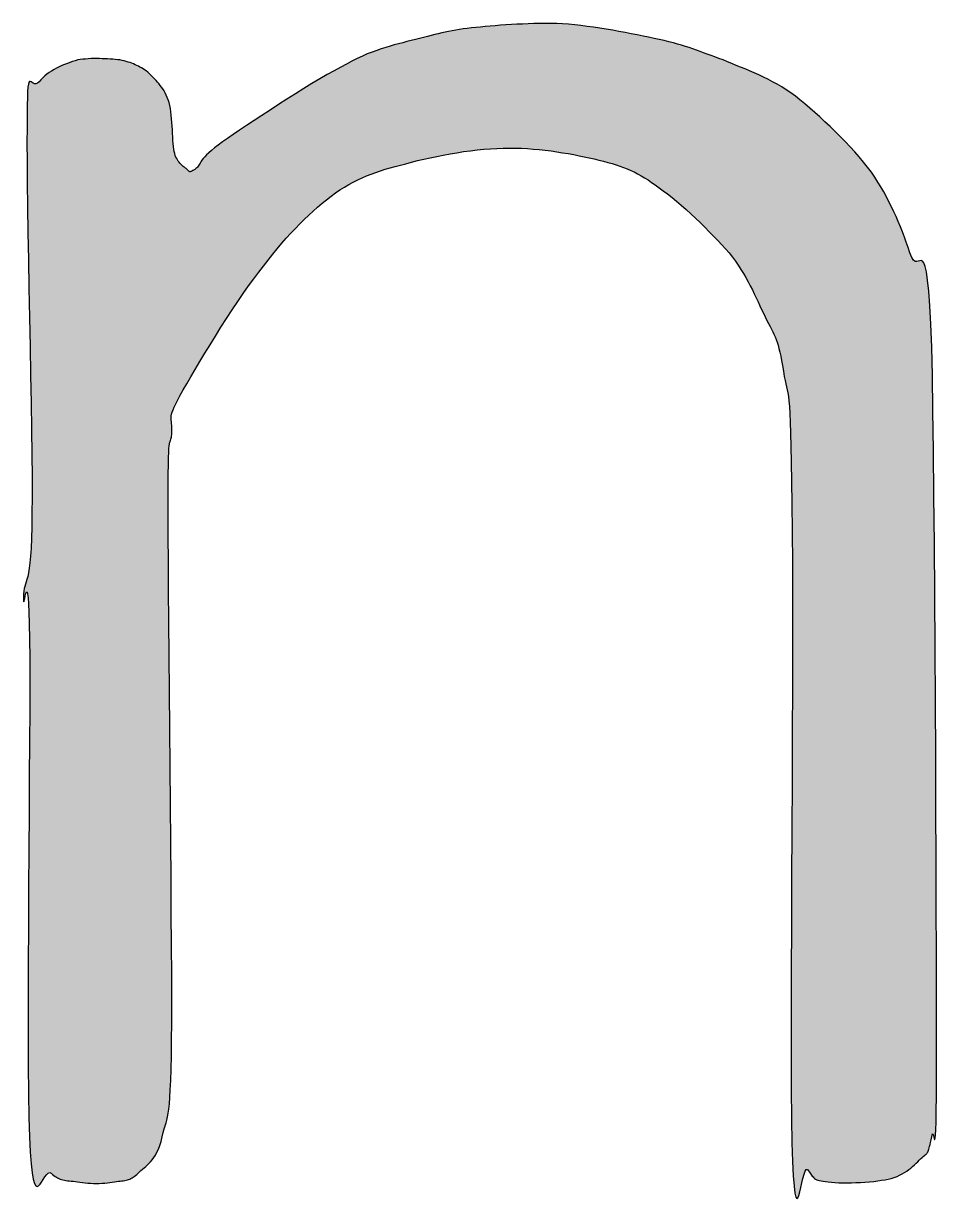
# Model space of a CAD drawing. Header units: millimetres. Extents: x 0 to 841, y 0 to 594.
# Drawn here: x 736.209 to 737.729, y 51.81 to 53.766 of the extents above; entities that cross this region are included whole.
import ezdxf

# ---------------------------------------------------------------- set-up
doc = ezdxf.new("R2010")
doc.units = ezdxf.units.MM
doc.layers.add('291-E-TEXTOS', color=7, linetype='Continuous')
doc.layers.add('291-G-ROTULO', color=7, linetype='Continuous')

msp = doc.modelspace()

# ---------------------------------------------------------------- hatches: boundary and pattern name
at = {"layer": '291-G-ROTULO', "true_color": 0x8dc249}
msp.add_hatch(color=7, dxfattribs=at).paths.add_polyline_path([(737.4559, 53.6695), (737.4482, 53.6735), (737.4406, 53.6773), (737.433, 53.6808), (737.4253, 53.6842), (737.4178, 53.6875), (737.4102, 53.6907), (737.4028, 53.6937), (737.3953, 53.6967), (737.388, 53.6997), (737.3807, 53.7027), (737.3735, 53.7057), (737.3665, 53.7083), (737.3599, 53.7108), (737.3535, 53.7132), (737.3473, 53.7155), (737.3412, 53.7178), (737.3352, 53.72), (737.3293, 53.7222), (737.3233, 53.7242), (737.3172, 53.7263), (737.311, 53.7283), (737.3045, 53.7303), (737.2978, 53.7322), (737.2908, 53.7341), (737.2834, 53.736), (737.2755, 53.7379), (737.2671, 53.7398), (737.2586, 53.7417), (737.2496, 53.7436), (737.2403, 53.7456), (737.2307, 53.7476), (737.2208, 53.7495), (737.2106, 53.7514), (737.2003, 53.7533), (737.1898, 53.7551), (737.1792, 53.7569), (737.1686, 53.7585), (737.158, 53.7601), (737.1474, 53.7615), (737.1369, 53.7629), (737.1266, 53.764), (737.1164, 53.7651), (737.1065, 53.7659), (737.097, 53.7662), (737.0875, 53.7664), (737.078, 53.7664), (737.0684, 53.7664), (737.0588, 53.7662), (737.0493, 53.7659), (737.0398, 53.7656), (737.0305, 53.7652), (737.0212, 53.7646), (737.0121, 53.7641), (737.0032, 53.7635), (736.9944, 53.7628), (736.9859, 53.7621), (736.9776, 53.7614), (736.9696, 53.7606), (736.9619, 53.7599), (736.9546, 53.7591), (736.9477, 53.7583), (736.941, 53.7574), (736.9347, 53.7565), (736.9286, 53.7555), (736.9226, 53.7544), (736.9168, 53.7533), (736.911, 53.7521), (736.9053, 53.7508), (736.8995, 53.7495), (736.8937, 53.7481), (736.8877, 53.7466), (736.8816, 53.745), (736.8752, 53.7434), (736.8685, 53.7416), (736.8616, 53.7398), (736.8545, 53.738), (736.8474, 53.7362), (736.8404, 53.7344), (736.8334, 53.7326), (736.8263, 53.7307), (736.8192, 53.7287), (736.812, 53.7266), (736.8046, 53.7242), (736.7971, 53.7217), (736.7894, 53.7188), (736.7814, 53.7157), (736.7732, 53.7121), (736.7647, 53.7082), (736.7559, 53.7039), (736.7467, 53.699), (736.7371, 53.6936), (736.7264, 53.6879), (736.7147, 53.6814), (736.7023, 53.6741), (736.6891, 53.6663), (736.6755, 53.658), (736.6616, 53.6493), (736.6475, 53.6404), (736.6335, 53.6314), (736.6196, 53.6224), (736.606, 53.6135), (736.5929, 53.6048), (736.5804, 53.5965), (736.5688, 53.5887), (736.5581, 53.5814), (736.5486, 53.5749), (736.5404, 53.5692), (736.5333, 53.5641), (736.5273, 53.5594), (736.5221, 53.5552), (736.5177, 53.5513), (736.514, 53.5477), (736.5109, 53.5444), (736.5083, 53.5415), (736.5062, 53.5388), (736.5045, 53.5364), (736.5031, 53.5342), (736.5019, 53.5323), (736.5008, 53.5305), (736.4998, 53.5289), (736.4988, 53.5275), (736.4976, 53.5262), (736.4962, 53.525), (736.4941, 53.5236), (736.4923, 53.5225), (736.4908, 53.5215), (736.4895, 53.5208), (736.4884, 53.5202), (736.4874, 53.5199), (736.4866, 53.5197), (736.4859, 53.5197), (736.4853, 53.5199), (736.4847, 53.5202), (736.4841, 53.5207), (736.4835, 53.5213), (736.4828, 53.5221), (736.4821, 53.5229), (736.4812, 53.5239), (736.4801, 53.525), (736.479, 53.5258), (736.4777, 53.5266), (736.4764, 53.5275), (736.475, 53.5285), (736.4736, 53.5297), (736.4722, 53.5309), (736.4708, 53.5323), (736.4694, 53.5338), (736.468, 53.5355), (736.4666, 53.5373), (736.4653, 53.5394), (736.4641, 53.5417), (736.4629, 53.5442), (736.4618, 53.5469), (736.4609, 53.5499), (736.4601, 53.5531), (736.4594, 53.5571), (736.4588, 53.5617), (736.4583, 53.5666), (736.4579, 53.572), (736.4576, 53.5776), (736.4572, 53.5834), (736.4569, 53.5894), (736.4566, 53.5955), (736.4562, 53.6016), (736.4557, 53.6077), (736.4551, 53.6137), (736.4544, 53.6195), (736.4536, 53.625), (736.4526, 53.6302), (736.4514, 53.635), (736.45, 53.6394), (736.4485, 53.6435), (736.4468, 53.6473), (736.4449, 53.6509), (736.443, 53.6543), (736.441, 53.6575), (736.4389, 53.6606), (736.4367, 53.6635), (736.4345, 53.6663), (736.4322, 53.669), (736.4299, 53.6715), (736.4275, 53.674), (736.4252, 53.6764), (736.4228, 53.6788), (736.4205, 53.6811), (736.4182, 53.6833), (736.4159, 53.6856), (736.4133, 53.6874), (736.4107, 53.6892), (736.4081, 53.6908), (736.4056, 53.6924), (736.403, 53.6939), (736.4004, 53.6953), (736.3978, 53.6966), (736.3951, 53.6979), (736.3923, 53.6991), (736.3895, 53.7002), (736.3865, 53.7013), (736.3834, 53.7023), (736.3802, 53.7032), (736.3769, 53.7041), (736.3734, 53.7049), (736.3697, 53.7057), (736.3659, 53.7061), (736.3619, 53.7064), (736.3577, 53.7068), (736.3534, 53.7071), (736.349, 53.7074), (736.3445, 53.7076), (736.34, 53.7078), (736.3354, 53.7079), (736.3307, 53.708), (736.3261, 53.708), (736.3215, 53.7079), (736.3169, 53.7077), (736.3124, 53.7073), (736.308, 53.7069), (736.3037, 53.7064), (736.2995, 53.7057), (736.2953, 53.7045), (736.2909, 53.7031), (736.2865, 53.7017), (736.2821, 53.7), (736.2776, 53.6983), (736.2731, 53.6964), (736.2687, 53.6943), (736.2643, 53.6921), (736.2601, 53.6898), (736.2559, 53.6873), (736.2519, 53.6847), (736.2481, 53.682), (736.2445, 53.6791), (736.2411, 53.676), (736.238, 53.6729), (736.2352, 53.6695), (736.2324, 53.667), (736.2298, 53.666), (736.2274, 53.6661), (736.2253, 53.6669), (736.2235, 53.6681), (736.2218, 53.6692), (736.2204, 53.6699), (736.2192, 53.6698), (736.2181, 53.6685), (736.2173, 53.6656), (736.2166, 53.6607), (736.216, 53.6535), (736.2156, 53.6435), (736.2154, 53.6304), (736.2152, 53.6138), (736.2152, 53.5933), (736.2149, 53.568), (736.215, 53.5371), (736.2153, 53.5013), (736.2158, 53.4615), (736.2165, 53.4185), (736.2173, 53.3729), (736.2182, 53.3256), (736.2192, 53.2773), (736.2201, 53.2289), (736.221, 53.1811), (736.2218, 53.1347), (736.2225, 53.0905), (736.223, 53.0492), (736.2233, 53.0116), (736.2234, 52.9786), (736.2232, 52.9509), (736.223, 52.9285), (736.2226, 52.9094), (736.2219, 52.8933), (736.221, 52.8798), (736.2199, 52.8686), (736.2187, 52.8595), (736.2175, 52.852), (736.2162, 52.846), (736.2149, 52.841), (736.2136, 52.8368), (736.2124, 52.8331), (736.2113, 52.8295), (736.2104, 52.8257), (736.2097, 52.8215), (736.2093, 52.8165), (736.2091, 52.8103), (736.2092, 52.8056), (736.2095, 52.8037), (736.2099, 52.8041), (736.2104, 52.8062), (736.2111, 52.8093), (736.2118, 52.8129), (736.2126, 52.8164), (736.2134, 52.8191), (736.2143, 52.8205), (736.2151, 52.82), (736.216, 52.8169), (736.2168, 52.8106), (736.2175, 52.8006), (736.2182, 52.7863), (736.2187, 52.767), (736.2192, 52.7421), (736.2194, 52.7096), (736.2195, 52.6693), (736.2194, 52.6224), (736.2192, 52.5699), (736.2188, 52.513), (736.2185, 52.4528), (736.2181, 52.3903), (736.2177, 52.3268), (736.2173, 52.2633), (736.2171, 52.2009), (736.2169, 52.1408), (736.2169, 52.084), (736.2171, 52.0318), (736.2175, 51.9851), (736.2182, 51.9451), (736.2192, 51.913), (736.2204, 51.888), (736.2219, 51.8682), (736.2235, 51.8533), (736.2254, 51.8426), (736.2274, 51.8356), (736.2295, 51.8318), (736.2318, 51.8307), (736.2342, 51.8317), (736.2367, 51.8343), (736.2393, 51.8379), (736.2419, 51.8421), (736.2446, 51.8464), (736.2473, 51.8501), (736.25, 51.8527), (736.2527, 51.8538), (736.2553, 51.8528), (736.2575, 51.8506), (736.2597, 51.8488), (736.2618, 51.8472), (736.2638, 51.8458), (736.2659, 51.8446), (736.268, 51.8435), (736.2702, 51.8427), (736.2724, 51.842), (736.2747, 51.8414), (736.2771, 51.8409), (736.2797, 51.8404), (736.2824, 51.8401), (736.2853, 51.8397), (736.2885, 51.8394), (736.2918, 51.8391), (736.2955, 51.8387), (736.299, 51.838), (736.3029, 51.8374), (736.3071, 51.8369), (736.3115, 51.8364), (736.3161, 51.8361), (736.3208, 51.8359), (736.3255, 51.8357), (736.3303, 51.8357), (736.3351, 51.8357), (736.3398, 51.8359), (736.3444, 51.8361), (736.3488, 51.8364), (736.353, 51.8369), (736.3569, 51.8374), (736.3605, 51.838), (736.3637, 51.8387), (736.367, 51.8391), (736.37, 51.8394), (736.3727, 51.8397), (736.3753, 51.8401), (736.3777, 51.8404), (736.3799, 51.8409), (736.382, 51.8414), (736.384, 51.842), (736.386, 51.8427), (736.3879, 51.8435), (736.3898, 51.8446), (736.3917, 51.8458), (736.3936, 51.8472), (736.3956, 51.8488), (736.3977, 51.8506), (736.3998, 51.8528), (736.4022, 51.855), (736.4046, 51.8571), (736.4072, 51.8592), (736.4098, 51.8613), (736.4125, 51.8636), (736.4152, 51.866), (736.4179, 51.8686), (736.4207, 51.8716), (736.4234, 51.8749), (736.4261, 51.8786), (736.4287, 51.8828), (736.4312, 51.8875), (736.4336, 51.8928), (736.4359, 51.8988), (736.438, 51.9055), (736.44, 51.913), (736.4418, 51.9202), (736.4435, 51.9262), (736.445, 51.9314), (736.4465, 51.9363), (736.4478, 51.9411), (736.449, 51.9463), (736.45, 51.9523), (736.451, 51.9594), (736.4519, 51.968), (736.4527, 51.9786), (736.4535, 51.9915), (736.4541, 52.007), (736.4547, 52.0256), (736.4552, 52.0477), (736.4557, 52.0736), (736.4561, 52.1037), (736.456, 52.1398), (736.4558, 52.1828), (736.4555, 52.2317), (736.4551, 52.2854), (736.4547, 52.343), (736.4542, 52.4035), (736.4536, 52.4658), (736.453, 52.529), (736.4525, 52.5921), (736.4519, 52.6541), (736.4514, 52.714), (736.451, 52.7708), (736.4506, 52.8234), (736.4503, 52.871), (736.4501, 52.9125), (736.45, 52.9468), (736.4501, 52.9748), (736.4501, 52.998), (736.4502, 53.0169), (736.4504, 53.032), (736.4506, 53.0437), (736.4509, 53.0525), (736.4512, 53.0589), (736.4515, 53.0633), (736.4519, 53.0662), (736.4524, 53.068), (736.4529, 53.0693), (736.4534, 53.0705), (736.454, 53.072), (736.4546, 53.0744), (736.4553, 53.078), (736.4561, 53.0834), (736.4563, 53.0889), (736.4562, 53.0935), (736.456, 53.0974), (736.4557, 53.1007), (736.4554, 53.1036), (736.455, 53.1062), (736.4548, 53.1086), (736.4548, 53.111), (736.455, 53.1135), (736.4556, 53.1163), (736.4566, 53.1196), (736.458, 53.1234), (736.46, 53.128), (736.4627, 53.1335), (736.466, 53.1399), (736.4701, 53.1476), (736.4751, 53.1566), (736.4809, 53.1668), (736.4875, 53.1782), (736.4947, 53.1906), (736.5026, 53.2037), (736.5109, 53.2175), (736.5196, 53.2317), (736.5286, 53.2462), (736.5378, 53.2608), (736.5471, 53.2754), (736.5565, 53.2897), (736.5658, 53.3037), (736.575, 53.3171), (736.5839, 53.3298), (736.5924, 53.3416), (736.6006, 53.3524), (736.6085, 53.3627), (736.6162, 53.3727), (736.6239, 53.3823), (736.6316, 53.3916), (736.6391, 53.4005), (736.6466, 53.4091), (736.6541, 53.4174), (736.6616, 53.4254), (736.669, 53.433), (736.6764, 53.4404), (736.6838, 53.4475), (736.6912, 53.4543), (736.6986, 53.4608), (736.7061, 53.4671), (736.7135, 53.4731), (736.721, 53.4788), (736.7285, 53.4843), (736.7359, 53.4893), (736.7433, 53.494), (736.7507, 53.4983), (736.758, 53.5023), (736.7654, 53.506), (736.7728, 53.5095), (736.7803, 53.5127), (736.7878, 53.5157), (736.7955, 53.5185), (736.8034, 53.5212), (736.8114, 53.5237), (736.8196, 53.5261), (736.828, 53.5285), (736.8366, 53.5308), (736.8455, 53.533), (736.8551, 53.5356), (736.8651, 53.5382), (736.8754, 53.5407), (736.886, 53.543), (736.8969, 53.5453), (736.9079, 53.5475), (736.9191, 53.5495), (736.9303, 53.5514), (736.9416, 53.5531), (736.9529, 53.5546), (736.9642, 53.5559), (736.9754, 53.557), (736.9864, 53.5579), (736.9972, 53.5586), (737.0078, 53.559), (737.0182, 53.5591), (737.028, 53.559), (737.0379, 53.5587), (737.0478, 53.5581), (737.0577, 53.5574), (737.0677, 53.5565), (737.0775, 53.5554), (737.0873, 53.5542), (737.097, 53.5529), (737.1065, 53.5514), (737.1158, 53.5498), (737.125, 53.5482), (737.1339, 53.5464), (737.1426, 53.5446), (737.1509, 53.5428), (737.159, 53.5409), (737.1667, 53.5391), (737.1744, 53.5372), (737.1817, 53.5353), (737.1887, 53.5333), (737.1954, 53.5313), (737.2018, 53.5292), (737.208, 53.5269), (737.214, 53.5245), (737.2199, 53.522), (737.2257, 53.5193), (737.2314, 53.5163), (737.2372, 53.5131), (737.2429, 53.5097), (737.2488, 53.506), (737.2547, 53.5019), (737.2608, 53.4976), (737.2671, 53.4929), (737.274, 53.4881), (737.2812, 53.4827), (737.2887, 53.4769), (737.2963, 53.4706), (737.304, 53.4639), (737.3119, 53.457), (737.3197, 53.4498), (737.3276, 53.4424), (737.3353, 53.435), (737.343, 53.4274), (737.3505, 53.4199), (737.3577, 53.4124), (737.3647, 53.4051), (737.3714, 53.3979), (737.3776, 53.3911), (737.3835, 53.3845), (737.389, 53.3777), (737.3941, 53.3709), (737.3989, 53.364), (737.4034, 53.3571), (737.4076, 53.3503), (737.4116, 53.3434), (737.4153, 53.3366), (737.4189, 53.3298), (737.4223, 53.323), (737.4256, 53.3163), (737.4287, 53.3097), (737.4318, 53.3032), (737.4348, 53.2967), (737.4378, 53.2904), (737.4408, 53.2842), (737.4437, 53.2781), (737.4466, 53.2723), (737.4493, 53.2671), (737.4518, 53.2623), (737.4541, 53.2578), (737.4562, 53.2534), (737.4582, 53.2491), (737.4601, 53.2449), (737.4618, 53.2404), (737.4635, 53.2358), (737.465, 53.2308), (737.4666, 53.2254), (737.468, 53.2194), (737.4695, 53.2127), (737.4709, 53.2053), (737.4724, 53.197), (737.4739, 53.1877), (737.4753, 53.179), (737.4767, 53.1721), (737.478, 53.1664), (737.4792, 53.1614), (737.4803, 53.1567), (737.4813, 53.1516), (737.4823, 53.1456), (737.4831, 53.1383), (737.484, 53.1291), (737.4847, 53.1174), (737.4854, 53.1028), (737.486, 53.0847), (737.4866, 53.0626), (737.4871, 53.0359), (737.4875, 53.0042), (737.4879, 52.9669), (737.4885, 52.9216), (737.4889, 52.8671), (737.4891, 52.8048), (737.489, 52.736), (737.4889, 52.6622), (737.4886, 52.5846), (737.4883, 52.5046), (737.4879, 52.4236), (737.4875, 52.343), (737.4872, 52.2641), (737.4869, 52.1883), (737.4868, 52.1169), (737.4868, 52.0513), (737.4869, 51.9929), (737.4873, 51.943), (737.4879, 51.9029), (737.4891, 51.8721), (737.4904, 51.8484), (737.4917, 51.8311), (737.4931, 51.8195), (737.4946, 51.8129), (737.4962, 51.8105), (737.4978, 51.8115), (737.4995, 51.8154), (737.5012, 51.8213), (737.5029, 51.8285), (737.5047, 51.8363), (737.5065, 51.8439), (737.5084, 51.8508), (737.5103, 51.856), (737.5121, 51.8589), (737.514, 51.8588), (737.5158, 51.8566), (737.5173, 51.8545), (737.5186, 51.8526), (737.5198, 51.8508), (737.521, 51.8492), (737.5221, 51.8477), (737.5233, 51.8463), (737.5245, 51.845), (737.5259, 51.8438), (737.5275, 51.8428), (737.5294, 51.8418), (737.5315, 51.841), (737.534, 51.8403), (737.5369, 51.8396), (737.5403, 51.8391), (737.5441, 51.8387), (737.5486, 51.838), (737.5539, 51.8375), (737.5597, 51.8371), (737.5661, 51.8368), (737.5729, 51.8366), (737.58, 51.8366), (737.5873, 51.8367), (737.5948, 51.8369), (737.6023, 51.8373), (737.6098, 51.8377), (737.6172, 51.8383), (737.6243, 51.839), (737.6311, 51.8398), (737.6374, 51.8407), (737.6433, 51.8416), (737.6485, 51.8427), (737.6536, 51.844), (737.6585, 51.8455), (737.6631, 51.8473), (737.6675, 51.8492), (737.6716, 51.8513), (737.6755, 51.8536), (737.6792, 51.856), (737.6826, 51.8585), (737.6859, 51.8611), (737.6891, 51.8637), (737.692, 51.8663), (737.6948, 51.869), (737.6975, 51.8716), (737.7, 51.8741), (737.7024, 51.8765), (737.7047, 51.8789), (737.7068, 51.8806), (737.7086, 51.8821), (737.7102, 51.8833), (737.7115, 51.8845), (737.7126, 51.8856), (737.7135, 51.8867), (737.7143, 51.8878), (737.715, 51.8891), (737.7156, 51.8907), (737.7162, 51.8925), (737.7168, 51.8946), (737.7174, 51.8972), (737.7181, 51.9003), (737.7189, 51.9039), (737.7197, 51.9081), (737.7208, 51.913), (737.7215, 51.9167), (737.7223, 51.9179), (737.723, 51.9171), (737.7237, 51.9151), (737.7244, 51.9126), (737.7251, 51.9102), (737.7257, 51.9087), (737.7263, 51.9087), (737.7268, 51.911), (737.7273, 51.9162), (737.7278, 51.925), (737.7281, 51.9381), (737.7284, 51.9562), (737.7286, 51.98), (737.7288, 52.0102), (737.7288, 52.0475), (737.7288, 52.0947), (737.7287, 52.1525), (737.7286, 52.2193), (737.7284, 52.2937), (737.7282, 52.3742), (737.7279, 52.4593), (737.7275, 52.5473), (737.7271, 52.6369), (737.7265, 52.7266), (737.726, 52.8147), (737.7253, 52.8999), (737.7246, 52.9805), (737.7238, 53.0551), (737.7229, 53.1223), (737.7219, 53.1803), (737.7208, 53.2279), (737.7192, 53.2658), (737.7176, 53.2965), (737.7158, 53.3208), (737.714, 53.3393), (737.7121, 53.3528), (737.7101, 53.3621), (737.7079, 53.3679), (737.7057, 53.3709), (737.7034, 53.3719), (737.701, 53.3716), (737.6985, 53.3708), (737.6959, 53.3702), (737.6933, 53.3705), (737.6905, 53.3725), (737.6876, 53.3769), (737.6846, 53.3845), (737.6816, 53.3934), (737.6785, 53.4023), (737.6753, 53.411), (737.6721, 53.4196), (737.6687, 53.4281), (737.6652, 53.4366), (737.6616, 53.4449), (737.6578, 53.4532), (737.6539, 53.4615), (737.6497, 53.4697), (737.6454, 53.4779), (737.6409, 53.4861), (737.6361, 53.4943), (737.6312, 53.5025), (737.6259, 53.5107), (737.6204, 53.519), (737.6141, 53.5273), (737.6074, 53.5358), (737.6002, 53.5443), (737.5927, 53.5529), (737.5849, 53.5614), (737.5769, 53.5699), (737.5686, 53.5784), (737.5602, 53.5867), (737.5517, 53.5949), (737.5431, 53.603), (737.5346, 53.6108), (737.5261, 53.6184), (737.5178, 53.6256), (737.5096, 53.6326), (737.5016, 53.6392), (737.4939, 53.6455), (737.4864, 53.6509), (737.4788, 53.656), (737.4712, 53.6608), (737.4635, 53.6653)])

# ---------------------------------------------------------------- linework, layer by layer
at = {"layer": '291-E-TEXTOS'}
msp.add_lwpolyline([(737.4939, 53.6455), (737.4864, 53.6509), (737.4788, 53.656), (737.4712, 53.6608), (737.4635, 53.6653), (737.4559, 53.6695), (737.4482, 53.6735), (737.4406, 53.6773), (737.433, 53.6808), (737.4253, 53.6842), (737.4178, 53.6875), (737.4102, 53.6907), (737.4028, 53.6937), (737.3953, 53.6967), (737.388, 53.6997), (737.3807, 53.7027), (737.3735, 53.7057), (737.3665, 53.7083), (737.3599, 53.7108), (737.3535, 53.7132), (737.3473, 53.7155), (737.3412, 53.7178), (737.3352, 53.72), (737.3293, 53.7222), (737.3233, 53.7242), (737.3172, 53.7263), (737.311, 53.7283), (737.3045, 53.7303), (737.2978, 53.7322), (737.2908, 53.7341), (737.2834, 53.736), (737.2755, 53.7379), (737.2671, 53.7398), (737.2586, 53.7417), (737.2496, 53.7436), (737.2403, 53.7456), (737.2307, 53.7476), (737.2208, 53.7495), (737.2106, 53.7514), (737.2003, 53.7533), (737.1898, 53.7551), (737.1792, 53.7569), (737.1686, 53.7585), (737.158, 53.7601), (737.1474, 53.7615), (737.1369, 53.7629), (737.1266, 53.764), (737.1164, 53.7651), (737.1065, 53.7659), (737.097, 53.7662), (737.0875, 53.7664), (737.078, 53.7664), (737.0684, 53.7664), (737.0588, 53.7662), (737.0493, 53.7659), (737.0398, 53.7656), (737.0305, 53.7652), (737.0212, 53.7646), (737.0121, 53.7641), (737.0032, 53.7635), (736.9944, 53.7628), (736.9859, 53.7621), (736.9776, 53.7614), (736.9696, 53.7606), (736.9619, 53.7599), (736.9546, 53.7591), (736.9477, 53.7583), (736.941, 53.7574), (736.9347, 53.7565), (736.9286, 53.7555), (736.9226, 53.7544), (736.9168, 53.7533), (736.911, 53.7521), (736.9053, 53.7508), (736.8995, 53.7495), (736.8937, 53.7481), (736.8877, 53.7466), (736.8816, 53.745), (736.8752, 53.7434), (736.8685, 53.7416), (736.8616, 53.7398), (736.8545, 53.738), (736.8474, 53.7362), (736.8404, 53.7344), (736.8334, 53.7326), (736.8263, 53.7307), (736.8192, 53.7287), (736.812, 53.7266), (736.8046, 53.7242), (736.7971, 53.7217), (736.7894, 53.7188), (736.7814, 53.7157), (736.7732, 53.7121), (736.7647, 53.7082), (736.7559, 53.7039), (736.7467, 53.699), (736.7371, 53.6936), (736.7264, 53.6879), (736.7147, 53.6814), (736.7023, 53.6741), (736.6891, 53.6663), (736.6755, 53.658), (736.6616, 53.6493), (736.6475, 53.6404), (736.6335, 53.6314), (736.6196, 53.6224), (736.606, 53.6135), (736.5929, 53.6048), (736.5804, 53.5965), (736.5688, 53.5887), (736.5581, 53.5814), (736.5486, 53.5749), (736.5404, 53.5692), (736.5333, 53.5641), (736.5273, 53.5594), (736.5221, 53.5552), (736.5177, 53.5513), (736.514, 53.5477), (736.5109, 53.5444), (736.5083, 53.5415), (736.5062, 53.5388), (736.5045, 53.5364), (736.5031, 53.5342), (736.5019, 53.5323), (736.5008, 53.5305), (736.4998, 53.5289), (736.4988, 53.5275), (736.4976, 53.5262), (736.4962, 53.525), (736.4941, 53.5236), (736.4923, 53.5225), (736.4908, 53.5215), (736.4895, 53.5208), (736.4884, 53.5202), (736.4874, 53.5199), (736.4866, 53.5197), (736.4859, 53.5197), (736.4853, 53.5199), (736.4847, 53.5202), (736.4841, 53.5207), (736.4835, 53.5213), (736.4828, 53.5221), (736.4821, 53.5229), (736.4812, 53.5239), (736.4801, 53.525), (736.479, 53.5258), (736.4777, 53.5266), (736.4764, 53.5275), (736.475, 53.5285), (736.4736, 53.5297), (736.4722, 53.5309), (736.4708, 53.5323), (736.4694, 53.5338), (736.468, 53.5355), (736.4666, 53.5373), (736.4653, 53.5394), (736.4641, 53.5417), (736.4629, 53.5442), (736.4618, 53.5469), (736.4609, 53.5499), (736.4601, 53.5531), (736.4594, 53.5571), (736.4588, 53.5617), (736.4583, 53.5666), (736.4579, 53.572), (736.4576, 53.5776), (736.4572, 53.5834), (736.4569, 53.5894), (736.4566, 53.5955), (736.4562, 53.6016), (736.4557, 53.6077), (736.4551, 53.6137), (736.4544, 53.6195), (736.4536, 53.625), (736.4526, 53.6302), (736.4514, 53.635), (736.45, 53.6394), (736.4485, 53.6435), (736.4468, 53.6473), (736.4449, 53.6509), (736.443, 53.6543), (736.441, 53.6575), (736.4389, 53.6606), (736.4367, 53.6635), (736.4345, 53.6663), (736.4322, 53.669), (736.4299, 53.6715), (736.4275, 53.674), (736.4252, 53.6764), (736.4228, 53.6788), (736.4205, 53.6811), (736.4182, 53.6833), (736.4159, 53.6856), (736.4133, 53.6874), (736.4107, 53.6892), (736.4081, 53.6908), (736.4056, 53.6924), (736.403, 53.6939), (736.4004, 53.6953), (736.3978, 53.6966), (736.3951, 53.6979), (736.3923, 53.6991), (736.3895, 53.7002), (736.3865, 53.7013), (736.3834, 53.7023), (736.3802, 53.7032), (736.3769, 53.7041), (736.3734, 53.7049), (736.3697, 53.7057), (736.3659, 53.7061), (736.3619, 53.7064), (736.3577, 53.7068), (736.3534, 53.7071), (736.349, 53.7074), (736.3445, 53.7076), (736.34, 53.7078), (736.3354, 53.7079), (736.3307, 53.708), (736.3261, 53.708), (736.3215, 53.7079), (736.3169, 53.7077), (736.3124, 53.7073), (736.308, 53.7069), (736.3037, 53.7064), (736.2995, 53.7057), (736.2953, 53.7045), (736.2909, 53.7031), (736.2865, 53.7017), (736.2821, 53.7), (736.2776, 53.6983), (736.2731, 53.6964), (736.2687, 53.6943), (736.2643, 53.6921), (736.2601, 53.6898), (736.2559, 53.6873), (736.2519, 53.6847), (736.2481, 53.682), (736.2445, 53.6791), (736.2411, 53.676), (736.238, 53.6729), (736.2352, 53.6695), (736.2324, 53.667), (736.2298, 53.666), (736.2274, 53.6661), (736.2253, 53.6669), (736.2235, 53.6681), (736.2218, 53.6692), (736.2204, 53.6699), (736.2192, 53.6698), (736.2181, 53.6685), (736.2173, 53.6656), (736.2166, 53.6607), (736.216, 53.6535), (736.2156, 53.6435), (736.2154, 53.6304), (736.2152, 53.6138), (736.2152, 53.5933), (736.2149, 53.568), (736.215, 53.5371), (736.2153, 53.5013), (736.2158, 53.4615), (736.2165, 53.4185), (736.2173, 53.3729), (736.2182, 53.3256), (736.2192, 53.2773), (736.2201, 53.2289), (736.221, 53.1811), (736.2218, 53.1347), (736.2225, 53.0905), (736.223, 53.0492), (736.2233, 53.0116), (736.2234, 52.9786), (736.2232, 52.9509), (736.223, 52.9285), (736.2226, 52.9094), (736.2219, 52.8933), (736.221, 52.8798), (736.2199, 52.8686), (736.2187, 52.8595), (736.2175, 52.852), (736.2162, 52.846), (736.2149, 52.841), (736.2136, 52.8368), (736.2124, 52.8331), (736.2113, 52.8295), (736.2104, 52.8257), (736.2097, 52.8215), (736.2093, 52.8165), (736.2091, 52.8103), (736.2092, 52.8056), (736.2095, 52.8037), (736.2099, 52.8041), (736.2104, 52.8062), (736.2111, 52.8093), (736.2118, 52.8129), (736.2126, 52.8164), (736.2134, 52.8191), (736.2143, 52.8205), (736.2151, 52.82), (736.216, 52.8169), (736.2168, 52.8106), (736.2175, 52.8006), (736.2182, 52.7863), (736.2187, 52.767), (736.2192, 52.7421), (736.2194, 52.7096), (736.2195, 52.6693), (736.2194, 52.6224), (736.2192, 52.5699), (736.2188, 52.513), (736.2185, 52.4528), (736.2181, 52.3903), (736.2177, 52.3268), (736.2173, 52.2633), (736.2171, 52.2009), (736.2169, 52.1408), (736.2169, 52.084), (736.2171, 52.0318), (736.2175, 51.9851), (736.2182, 51.9451), (736.2192, 51.913), (736.2204, 51.888), (736.2219, 51.8682), (736.2235, 51.8533), (736.2254, 51.8426), (736.2274, 51.8356), (736.2295, 51.8318), (736.2318, 51.8307), (736.2342, 51.8317), (736.2367, 51.8343), (736.2393, 51.8379), (736.2419, 51.8421), (736.2446, 51.8464), (736.2473, 51.8501), (736.25, 51.8527), (736.2527, 51.8538), (736.2553, 51.8528), (736.2575, 51.8506), (736.2597, 51.8488), (736.2618, 51.8472), (736.2638, 51.8458), (736.2659, 51.8446), (736.268, 51.8435), (736.2702, 51.8427), (736.2724, 51.842), (736.2747, 51.8414), (736.2771, 51.8409), (736.2797, 51.8404), (736.2824, 51.8401), (736.2853, 51.8397), (736.2885, 51.8394), (736.2918, 51.8391), (736.2955, 51.8387), (736.299, 51.838), (736.3029, 51.8374), (736.3071, 51.8369), (736.3115, 51.8364), (736.3161, 51.8361), (736.3208, 51.8359), (736.3255, 51.8357), (736.3303, 51.8357), (736.3351, 51.8357), (736.3398, 51.8359), (736.3444, 51.8361), (736.3488, 51.8364), (736.353, 51.8369), (736.3569, 51.8374), (736.3605, 51.838), (736.3637, 51.8387), (736.367, 51.8391), (736.37, 51.8394), (736.3727, 51.8397), (736.3753, 51.8401), (736.3777, 51.8404), (736.3799, 51.8409), (736.382, 51.8414), (736.384, 51.842), (736.386, 51.8427), (736.3879, 51.8435), (736.3898, 51.8446), (736.3917, 51.8458), (736.3936, 51.8472), (736.3956, 51.8488), (736.3977, 51.8506), (736.3998, 51.8528), (736.4022, 51.855), (736.4046, 51.8571), (736.4072, 51.8592), (736.4098, 51.8613), (736.4125, 51.8636), (736.4152, 51.866), (736.4179, 51.8686), (736.4207, 51.8716), (736.4234, 51.8749), (736.4261, 51.8786), (736.4287, 51.8828), (736.4312, 51.8875), (736.4336, 51.8928), (736.4359, 51.8988), (736.438, 51.9055), (736.44, 51.913), (736.4418, 51.9202), (736.4435, 51.9262), (736.445, 51.9314), (736.4465, 51.9363), (736.4478, 51.9411), (736.449, 51.9463), (736.45, 51.9523), (736.451, 51.9594), (736.4519, 51.968), (736.4527, 51.9786), (736.4535, 51.9915), (736.4541, 52.007), (736.4547, 52.0256), (736.4552, 52.0477), (736.4557, 52.0736), (736.4561, 52.1037), (736.456, 52.1398), (736.4558, 52.1828), (736.4555, 52.2317), (736.4551, 52.2854), (736.4547, 52.343), (736.4542, 52.4035), (736.4536, 52.4658), (736.453, 52.529), (736.4525, 52.5921), (736.4519, 52.6541), (736.4514, 52.714), (736.451, 52.7708), (736.4506, 52.8234), (736.4503, 52.871), (736.4501, 52.9125), (736.45, 52.9468), (736.4501, 52.9748), (736.4501, 52.998), (736.4502, 53.0169), (736.4504, 53.032), (736.4506, 53.0437), (736.4509, 53.0525), (736.4512, 53.0589), (736.4515, 53.0633), (736.4519, 53.0662), (736.4524, 53.068), (736.4529, 53.0693), (736.4534, 53.0705), (736.454, 53.072), (736.4546, 53.0744), (736.4553, 53.078), (736.4561, 53.0834), (736.4563, 53.0889), (736.4562, 53.0935), (736.456, 53.0974), (736.4557, 53.1007), (736.4554, 53.1036), (736.455, 53.1062), (736.4548, 53.1086), (736.4548, 53.111), (736.455, 53.1135), (736.4556, 53.1163), (736.4566, 53.1196), (736.458, 53.1234), (736.46, 53.128), (736.4627, 53.1335), (736.466, 53.1399), (736.4701, 53.1476), (736.4751, 53.1566), (736.4809, 53.1668), (736.4875, 53.1782), (736.4947, 53.1906), (736.5026, 53.2037), (736.5109, 53.2175), (736.5196, 53.2317), (736.5286, 53.2462), (736.5378, 53.2608), (736.5471, 53.2754), (736.5565, 53.2897), (736.5658, 53.3037), (736.575, 53.3171), (736.5839, 53.3298), (736.5924, 53.3416), (736.6006, 53.3524), (736.6085, 53.3627), (736.6162, 53.3727), (736.6239, 53.3823), (736.6316, 53.3916), (736.6391, 53.4005), (736.6466, 53.4091), (736.6541, 53.4174), (736.6616, 53.4254), (736.669, 53.433), (736.6764, 53.4404), (736.6838, 53.4475), (736.6912, 53.4543), (736.6986, 53.4608), (736.7061, 53.4671), (736.7135, 53.4731), (736.721, 53.4788), (736.7285, 53.4843), (736.7359, 53.4893), (736.7433, 53.494), (736.7507, 53.4983), (736.758, 53.5023), (736.7654, 53.506), (736.7728, 53.5095), (736.7803, 53.5127), (736.7878, 53.5157), (736.7955, 53.5185), (736.8034, 53.5212), (736.8114, 53.5237), (736.8196, 53.5261), (736.828, 53.5285), (736.8366, 53.5308), (736.8455, 53.533), (736.8551, 53.5356), (736.8651, 53.5382), (736.8754, 53.5407), (736.886, 53.543), (736.8969, 53.5453), (736.9079, 53.5475), (736.9191, 53.5495), (736.9303, 53.5514), (736.9416, 53.5531), (736.9529, 53.5546), (736.9642, 53.5559), (736.9754, 53.557), (736.9864, 53.5579), (736.9972, 53.5586), (737.0078, 53.559), (737.0182, 53.5591), (737.028, 53.559), (737.0379, 53.5587), (737.0478, 53.5581), (737.0577, 53.5574), (737.0677, 53.5565), (737.0775, 53.5554), (737.0873, 53.5542), (737.097, 53.5529), (737.1065, 53.5514), (737.1158, 53.5498), (737.125, 53.5482), (737.1339, 53.5464), (737.1426, 53.5446), (737.1509, 53.5428), (737.159, 53.5409), (737.1667, 53.5391), (737.1744, 53.5372), (737.1817, 53.5353), (737.1887, 53.5333), (737.1954, 53.5313), (737.2018, 53.5292), (737.208, 53.5269), (737.214, 53.5245), (737.2199, 53.522), (737.2257, 53.5193), (737.2314, 53.5163), (737.2372, 53.5131), (737.2429, 53.5097), (737.2488, 53.506), (737.2547, 53.5019), (737.2608, 53.4976), (737.2671, 53.4929), (737.274, 53.4881), (737.2812, 53.4827), (737.2887, 53.4769), (737.2963, 53.4706), (737.304, 53.4639), (737.3119, 53.457), (737.3197, 53.4498), (737.3276, 53.4424), (737.3353, 53.435), (737.343, 53.4274), (737.3505, 53.4199), (737.3577, 53.4124), (737.3647, 53.4051), (737.3714, 53.3979), (737.3776, 53.3911), (737.3835, 53.3845), (737.389, 53.3777), (737.3941, 53.3709), (737.3989, 53.364), (737.4034, 53.3571), (737.4076, 53.3503), (737.4116, 53.3434), (737.4153, 53.3366), (737.4189, 53.3298), (737.4223, 53.323), (737.4256, 53.3163), (737.4287, 53.3097), (737.4318, 53.3032), (737.4348, 53.2967), (737.4378, 53.2904), (737.4408, 53.2842), (737.4437, 53.2781), (737.4466, 53.2723), (737.4493, 53.2671), (737.4518, 53.2623), (737.4541, 53.2578), (737.4562, 53.2534), (737.4582, 53.2491), (737.4601, 53.2449), (737.4618, 53.2404), (737.4635, 53.2358), (737.465, 53.2308), (737.4666, 53.2254), (737.468, 53.2194), (737.4695, 53.2127), (737.4709, 53.2053), (737.4724, 53.197), (737.4739, 53.1877), (737.4753, 53.179), (737.4767, 53.1721), (737.478, 53.1664), (737.4792, 53.1614), (737.4803, 53.1567), (737.4813, 53.1516), (737.4823, 53.1456), (737.4831, 53.1383), (737.484, 53.1291), (737.4847, 53.1174), (737.4854, 53.1028), (737.486, 53.0847), (737.4866, 53.0626), (737.4871, 53.0359), (737.4875, 53.0042), (737.4879, 52.9669), (737.4885, 52.9216), (737.4889, 52.8671), (737.4891, 52.8048), (737.489, 52.736), (737.4889, 52.6622), (737.4886, 52.5846), (737.4883, 52.5046), (737.4879, 52.4236), (737.4875, 52.343), (737.4872, 52.2641), (737.4869, 52.1883), (737.4868, 52.1169), (737.4868, 52.0513), (737.4869, 51.9929), (737.4873, 51.943), (737.4879, 51.9029), (737.4891, 51.8721), (737.4904, 51.8484), (737.4917, 51.8311), (737.4931, 51.8195), (737.4946, 51.8129), (737.4962, 51.8105), (737.4978, 51.8115), (737.4995, 51.8154), (737.5012, 51.8213), (737.5029, 51.8285), (737.5047, 51.8363), (737.5065, 51.8439), (737.5084, 51.8508), (737.5103, 51.856), (737.5121, 51.8589), (737.514, 51.8588), (737.5158, 51.8566), (737.5173, 51.8545), (737.5186, 51.8526), (737.5198, 51.8508), (737.521, 51.8492), (737.5221, 51.8477), (737.5233, 51.8463), (737.5245, 51.845), (737.5259, 51.8438), (737.5275, 51.8428), (737.5294, 51.8418), (737.5315, 51.841), (737.534, 51.8403), (737.5369, 51.8396), (737.5403, 51.8391), (737.5441, 51.8387), (737.5486, 51.838), (737.5539, 51.8375), (737.5597, 51.8371), (737.5661, 51.8368), (737.5729, 51.8366), (737.58, 51.8366), (737.5873, 51.8367), (737.5948, 51.8369), (737.6023, 51.8373), (737.6098, 51.8377), (737.6172, 51.8383), (737.6243, 51.839), (737.6311, 51.8398), (737.6374, 51.8407), (737.6433, 51.8416), (737.6485, 51.8427), (737.6536, 51.844), (737.6585, 51.8455), (737.6631, 51.8473), (737.6675, 51.8492), (737.6716, 51.8513), (737.6755, 51.8536), (737.6792, 51.856), (737.6826, 51.8585), (737.6859, 51.8611), (737.6891, 51.8637), (737.692, 51.8663), (737.6948, 51.869), (737.6975, 51.8716), (737.7, 51.8741), (737.7024, 51.8765), (737.7047, 51.8789), (737.7068, 51.8806), (737.7086, 51.8821), (737.7102, 51.8833), (737.7115, 51.8845), (737.7126, 51.8856), (737.7135, 51.8867), (737.7143, 51.8878), (737.715, 51.8891), (737.7156, 51.8907), (737.7162, 51.8925), (737.7168, 51.8946), (737.7174, 51.8972), (737.7181, 51.9003), (737.7189, 51.9039), (737.7197, 51.9081), (737.7208, 51.913), (737.7215, 51.9167), (737.7223, 51.9179), (737.723, 51.9171), (737.7237, 51.9151), (737.7244, 51.9126), (737.7251, 51.9102), (737.7257, 51.9087), (737.7263, 51.9087), (737.7268, 51.911), (737.7273, 51.9162), (737.7278, 51.925), (737.7281, 51.9381), (737.7284, 51.9562), (737.7286, 51.98), (737.7288, 52.0102), (737.7288, 52.0475), (737.7288, 52.0947), (737.7287, 52.1525), (737.7286, 52.2193), (737.7284, 52.2937), (737.7282, 52.3742), (737.7279, 52.4593), (737.7275, 52.5473), (737.7271, 52.6369), (737.7265, 52.7266), (737.726, 52.8147), (737.7253, 52.8999), (737.7246, 52.9805), (737.7238, 53.0551), (737.7229, 53.1223), (737.7219, 53.1803), (737.7208, 53.2279), (737.7192, 53.2658), (737.7176, 53.2965), (737.7158, 53.3208), (737.714, 53.3393), (737.7121, 53.3528), (737.7101, 53.3621), (737.7079, 53.3679), (737.7057, 53.3709), (737.7034, 53.3719), (737.701, 53.3716), (737.6985, 53.3708), (737.6959, 53.3702), (737.6933, 53.3705), (737.6905, 53.3725), (737.6876, 53.3769), (737.6846, 53.3845), (737.6816, 53.3934), (737.6785, 53.4023), (737.6753, 53.411), (737.6721, 53.4196), (737.6687, 53.4281), (737.6652, 53.4366), (737.6616, 53.4449), (737.6578, 53.4532), (737.6539, 53.4615), (737.6497, 53.4697), (737.6454, 53.4779), (737.6409, 53.4861), (737.6361, 53.4943), (737.6312, 53.5025), (737.6259, 53.5107), (737.6204, 53.519), (737.6141, 53.5273), (737.6074, 53.5358), (737.6002, 53.5443), (737.5927, 53.5529), (737.5849, 53.5614), (737.5769, 53.5699), (737.5686, 53.5784), (737.5602, 53.5867), (737.5517, 53.5949), (737.5431, 53.603), (737.5346, 53.6108), (737.5261, 53.6184), (737.5178, 53.6256), (737.5096, 53.6326), (737.5016, 53.6392)], close=True, dxfattribs=at)

doc.saveas('drawing.dxf')
